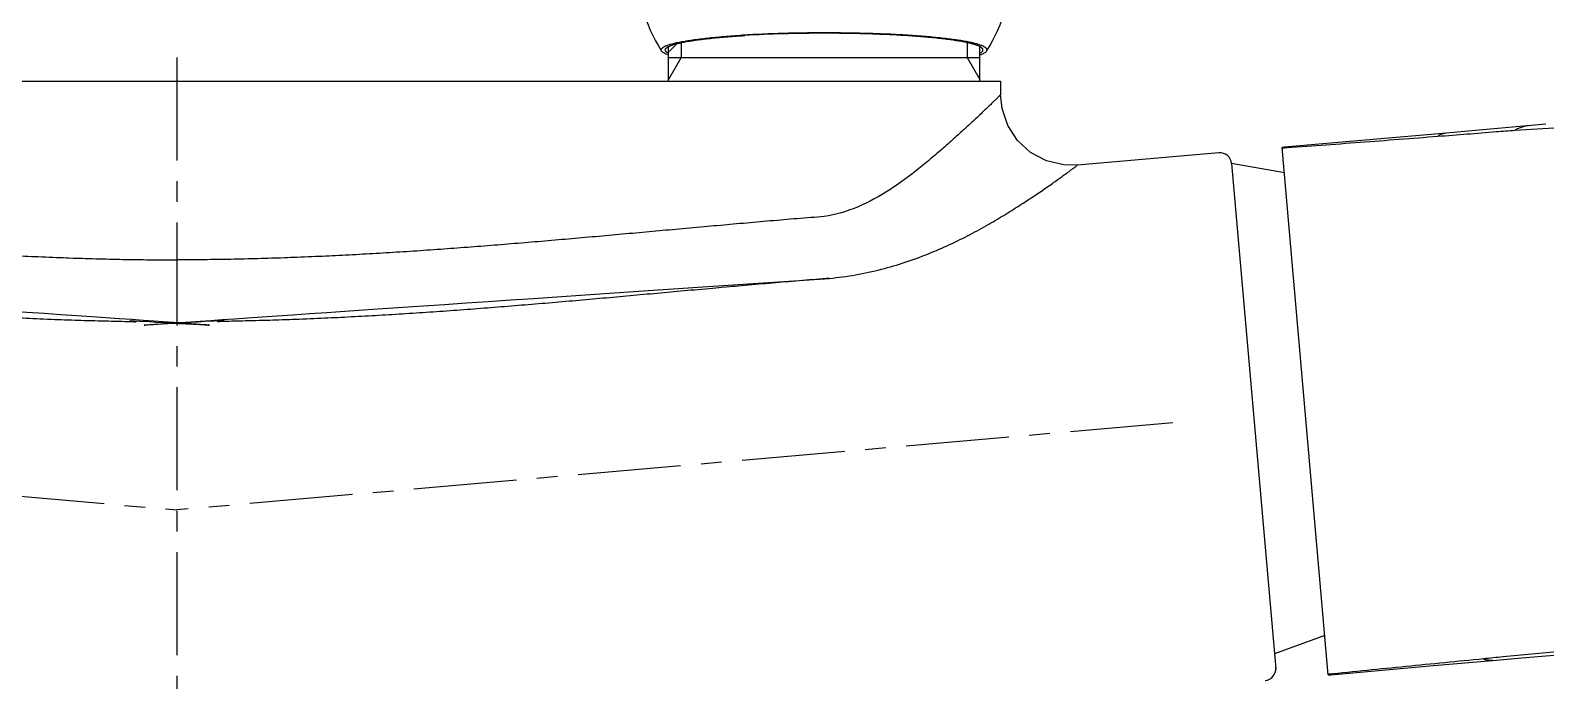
# Model space of a CAD drawing. Extents: x -7342 to 109, y -2615 to 214.
# Drawn here: x -5491.9 to -5363.1, y -2453.1 to -2397.9 of the extents above; entities that cross this region are included whole.
import ezdxf

# ---------------------------------------------------------------- set-up
doc = ezdxf.new("R2010")
doc.units = 0
doc.header["$LTSCALE"] = 7
doc.linetypes.add('CENTER', pattern=[2, 1.25, -0.25, 0.25, -0.25])
doc.layers.get('0').update_dxf_attribs({"color": 2, "linetype": 'CONTINUOUS'})
for name, color, linetype in [('08_ALL_FEATURES', 7, 'CONTINUOUS'), ('CL', 1, 'CENTER'), ('D', 2, 'CONTINUOUS'), ('DWG', 7, 'CONTINUOUS')]:
    doc.layers.add(name, color=color, linetype=linetype)

msp = doc.modelspace()

# ---------------------------------------------------------------- linework, layer by layer
at = {"color": 2, "linetype": 'Continuous'}
msp.add_line((-5437.69, -2399.73), (-5436.97, -2399.01), dxfattribs=at)
at = {"layer": '08_ALL_FEATURES', "color": 7, "linetype": 'Continuous'}
for p, q in [((-5437.69, -2402.19), (-5437.69, -2399.25)), ((-5411.25, -2402.19), (-5411.25, -2399.25)), ((-5549.47, -2402.19), (-5409.47, -2402.19)), ((-5409.47, -2402.19), (-5409.47, -2403.34)), ((-5369.11, -2406.39), (-5371.58, -2406.62)), ((-5363.15, -2405.85), (-5369.11, -2406.39)), ((-5385.34, -2407.81), (-5385.55, -2407.83)), ((-5390.93, -2408.28), (-5402.94, -2409.33)), ((-5367.67, -2451.39), (-5365.17, -2451.17)), ((-5365.17, -2451.17), (-5360.72, -2450.81)), ((-5381.63, -2452.62), (-5381.42, -2452.6))]:
    msp.add_line(p, q, dxfattribs=at)
for points in [[(-5402.94, -2409.32), (-5404.11, -2409.31), (-5405.58, -2408.95), (-5406.92, -2408.25), (-5408.03, -2407.23), (-5408.86, -2405.96), (-5409.34, -2404.53), (-5409.47, -2403.34)], [(-5371.58, -2406.62), (-5381.44, -2407.47), (-5385.34, -2407.81)], [(-5381.42, -2452.6), (-5372.69, -2451.83), (-5367.67, -2451.39)]]:
    msp.add_lwpolyline(points, dxfattribs=at)
for centre, start, end in [((-5390.84, -2409.28), 5, 95.0002), ((-5387.09, -2452.11), 275, 5)]:
    msp.add_arc(centre, 1, start, end, dxfattribs=at)
for points, knots in [([(-5409.47, -2403.34), (-5409.47, -2403.34), (-5409.47, -2403.35), (-5409.48, -2403.35), (-5409.5, -2403.37), (-5409.52, -2403.39), (-5409.56, -2403.43), (-5409.61, -2403.48), (-5409.67, -2403.54), (-5409.74, -2403.61), (-5409.86, -2403.73), (-5410.02, -2403.89), (-5410.25, -2404.11), (-5410.52, -2404.37), (-5410.81, -2404.65), (-5411.15, -2404.97), (-5411.65, -2405.44), (-5412.34, -2406.08), (-5413.24, -2406.9), (-5414.23, -2407.78), (-5415.3, -2408.7), (-5416.82, -2409.96), (-5418.86, -2411.47), (-5421.52, -2412.95), (-5423.48, -2413.54), (-5424.47, -2413.69)], [0, 0, 0, 0, 0.000435, 0.000983, 0.001748, 0.003918, 0.006927, 0.010753, 0.015377, 0.020779, 0.026939, 0.041455, 0.058766, 0.078714, 0.101143, 0.125894, 0.15281, 0.212508, 0.278983, 0.351028, 0.427543, 0.507386, 0.672183, 0.837437, 1, 1, 1, 1]), ([(-5372.31, -2406.9), (-5374.51, -2407.07), (-5378.92, -2407.41), (-5383.34, -2407.74), (-5385.54, -2407.9)], [0, 0, 0, 0, 0.499898, 1, 1, 1, 1]), ([(-5365.77, -2406.39), (-5366.3, -2406.43), (-5368.48, -2406.59), (-5370.66, -2406.78), (-5372.31, -2406.9)], [0, 0, 0, 0, 0.24481, 1, 1, 1, 1]), ([(-5371.58, -2406.62), (-5371.65, -2406.62), (-5371.8, -2406.65), (-5371.98, -2406.7), (-5372.13, -2406.75), (-5372.22, -2406.8), (-5372.29, -2406.84), (-5372.31, -2406.89), (-5372.31, -2406.9)], [0, 0, 0, 0, 0.246437, 0.557509, 0.705973, 0.833903, 0.931878, 1, 1, 1, 1]), ([(-5364.64, -2405.98), (-5364.73, -2405.99), (-5364.93, -2406.03), (-5365.23, -2406.12), (-5365.49, -2406.22), (-5365.67, -2406.31), (-5365.74, -2406.36), (-5365.77, -2406.39)], [0, 0, 0, 0, 0.221077, 0.504254, 0.78418, 0.903452, 1, 1, 1, 1]), ([(-5354.39, -2406.47), (-5354.62, -2406.39), (-5355.01, -2406.3), (-5355.57, -2406.23), (-5356.29, -2406.16), (-5357.32, -2406.11), (-5358.71, -2406.09), (-5360.29, -2406.11), (-5362.66, -2406.2), (-5364.5, -2406.31), (-5365.77, -2406.39)], [0, 0, 0, 0, 0.064001, 0.103858, 0.148739, 0.253439, 0.376055, 0.514585, 0.666702, 1, 1, 1, 1]), ([(-5424.02, -2418.94), (-5422.53, -2418.8), (-5419.66, -2418.29), (-5415.66, -2416.96), (-5412.66, -2415.56), (-5410.51, -2414.37), (-5409.06, -2413.51), (-5407.75, -2412.68), (-5406.57, -2411.91), (-5405.54, -2411.21), (-5404.77, -2410.67), (-5404.25, -2410.29), (-5403.91, -2410.05), (-5403.63, -2409.84), (-5403.39, -2409.66), (-5403.22, -2409.54), (-5403.12, -2409.46), (-5403.06, -2409.41), (-5403.01, -2409.37), (-5402.97, -2409.34), (-5402.96, -2409.33), (-5402.94, -2409.32), (-5402.94, -2409.32)], [0, 0, 0, 0, 0.191222, 0.370794, 0.536942, 0.61377, 0.685569, 0.751856, 0.812175, 0.865739, 0.911637, 0.931422, 0.948944, 0.964085, 0.97673, 0.986762, 0.990761, 0.994063, 0.996653, 0.998515, 0.999636, 1, 1, 1, 1]), ([(-5534.47, -2413.69), (-5525.31, -2414.42), (-5507.03, -2416.28), (-5488.66, -2417.37), (-5479.47, -2417.37)], [0, 0, 0, 0, 0.2500172, 0.5, 0.5000001, 0.5000001, 0.5000001]), ([(-5424.47, -2413.69), (-5433.63, -2414.42), (-5451.91, -2416.28), (-5470.29, -2417.37), (-5479.47, -2417.37)], [0, 0, 0, 0, 0.2500172, 0.5, 0.5000001, 0.5000001, 0.5000001]), ([(-5479.47, -2422.63), (-5488.8, -2422.63), (-5507.33, -2421.55), (-5525.76, -2419.67), (-5534.93, -2418.94)], [0.4999999, 0.4999999, 0.4999999, 0.5, 0.7518076, 1, 1, 1, 1]), ([(-5479.47, -2422.63), (-5470.14, -2422.63), (-5451.62, -2421.55), (-5433.19, -2419.67), (-5424.02, -2418.94)], [0.4999999, 0.4999999, 0.4999999, 0.5, 0.7518076, 1, 1, 1, 1]), ([(-5368.43, -2451.23), (-5367.88, -2451.17), (-5365.7, -2450.96), (-5363.52, -2450.77), (-5361.9, -2450.59)], [0, 0, 0, 0, 0.25342, 1, 1, 1, 1]), ([(-5381.64, -2452.54), (-5379.43, -2452.32), (-5375.03, -2451.88), (-5370.63, -2451.45), (-5368.43, -2451.23)], [0, 0, 0, 0, 0.500102, 1, 1, 1, 1]), ([(-5367.67, -2451.39), (-5367.74, -2451.39), (-5367.89, -2451.39), (-5368.08, -2451.37), (-5368.23, -2451.35), (-5368.33, -2451.32), (-5368.4, -2451.28), (-5368.43, -2451.25), (-5368.43, -2451.23)], [0, 0, 0, 0, 0.248671, 0.559347, 0.707175, 0.834464, 0.932, 1, 1, 1, 1])]:
    msp.add_open_spline(points, degree=3, knots=knots, dxfattribs=at)
at = {"layer": 'CL', "color": 1}
for p, q in [((-5479.47, -2400.19), (-5479.47, -2568.44)), ((-5564.12, -2431.21), (-5479.47, -2438.61)), ((-5394.83, -2431.21), (-5479.47, -2438.61))]:
    msp.add_line(p, q, dxfattribs=at)
at = {"layer": 'D'}
for p, q in [((-5436.62, -2398.93), (-5436.62, -2400.19)), ((-5412.32, -2398.93), (-5412.32, -2400.19)), ((-5436.62, -2400.19), (-5437.69, -2402.05)), ((-5412.32, -2400.19), (-5411.25, -2402.05))]:
    msp.add_line(p, q, dxfattribs=at)
at = {"layer": 'DWG'}
for p, q in [((-5437.69, -2400.19), (-5411.25, -2400.19)), ((-5381.63, -2452.62), (-5385.55, -2407.83)), ((-5385.36, -2409.98), (-5389.85, -2409.19)), ((-5389.85, -2409.19), (-5386.09, -2452.11)), ((-5381.92, -2449.27), (-5386.2, -2450.83))]:
    msp.add_line(p, q, dxfattribs=at)
for centre, start, end in [((-5426.45, -2392.12), 147.5782, 212.4218), ((-5422.5, -2392.12), 327.5782, 32.4218)]:
    msp.add_arc(centre, 14.02, start, end, dxfattribs=at)
for points, knots in [([(-5438.29, -2399.64), (-5438.3, -2399.62), (-5438.31, -2399.59), (-5438.32, -2399.53), (-5438.31, -2399.48), (-5438.28, -2399.43), (-5438.24, -2399.38), (-5438.15, -2399.31), (-5437.99, -2399.22), (-5437.75, -2399.13), (-5437.45, -2399.03), (-5437.09, -2398.94), (-5436.67, -2398.85), (-5436.18, -2398.77), (-5435.43, -2398.65), (-5434.36, -2398.52), (-5432.94, -2398.39), (-5431.93, -2398.32), (-5431.4, -2398.29)], [0, 0, 0, 0, 0.007647, 0.014644, 0.021712, 0.029556, 0.038696, 0.049464, 0.076566, 0.111682, 0.155044, 0.206651, 0.266373, 0.334004, 0.409266, 0.581337, 0.779475, 1, 1, 1, 1]), ([(-5437.97, -2399.54), (-5437.97, -2399.52), (-5437.97, -2399.49), (-5437.94, -2399.44), (-5437.91, -2399.4), (-5437.83, -2399.33), (-5437.7, -2399.25), (-5437.5, -2399.17), (-5437.24, -2399.08), (-5436.93, -2398.99), (-5436.56, -2398.91), (-5435.98, -2398.8), (-5435.12, -2398.67), (-5433.97, -2398.53), (-5432.65, -2398.41), (-5431.71, -2398.35), (-5431.22, -2398.32)], [0, 0, 0, 0, 0.006695, 0.013995, 0.022375, 0.032149, 0.056556, 0.088059, 0.126929, 0.173212, 0.226833, 0.287645, 0.429953, 0.597998, 0.789062, 1, 1, 1, 1]), ([(-5410.66, -2399.64), (-5410.65, -2399.62), (-5410.63, -2399.59), (-5410.63, -2399.54), (-5410.64, -2399.49), (-5410.66, -2399.44), (-5410.7, -2399.39), (-5410.78, -2399.32), (-5410.93, -2399.24), (-5411.15, -2399.14), (-5411.43, -2399.05), (-5411.77, -2398.96), (-5412.17, -2398.87), (-5412.63, -2398.79), (-5413.34, -2398.68), (-5414.35, -2398.55), (-5415.69, -2398.42), (-5417.2, -2398.3), (-5418.84, -2398.21), (-5420.58, -2398.15), (-5422.39, -2398.11), (-5424.24, -2398.09), (-5426.1, -2398.1), (-5428.48, -2398.15), (-5430.25, -2398.22), (-5431.4, -2398.29)], [0, 0, 0, 0, 0.002556, 0.004894, 0.007242, 0.009822, 0.012805, 0.016303, 0.025075, 0.036424, 0.050437, 0.067122, 0.086445, 0.108345, 0.132742, 0.188614, 0.25312, 0.325133, 0.403373, 0.486443, 0.57285, 0.661041, 0.749427, 0.836418, 1, 1, 1, 1]), ([(-5410.97, -2399.54), (-5410.97, -2399.52), (-5410.98, -2399.49), (-5411, -2399.44), (-5411.04, -2399.4), (-5411.11, -2399.33), (-5411.25, -2399.25), (-5411.45, -2399.17), (-5411.71, -2399.08), (-5412.02, -2398.99), (-5412.38, -2398.91), (-5412.97, -2398.8), (-5413.82, -2398.67), (-5414.98, -2398.53), (-5416.3, -2398.41), (-5417.76, -2398.31), (-5419.34, -2398.23), (-5421.59, -2398.15), (-5424.47, -2398.11), (-5427.89, -2398.16), (-5430.14, -2398.25), (-5431.22, -2398.32)], [0, 0, 0, 0, 0.00228, 0.004767, 0.007622, 0.010951, 0.019265, 0.029996, 0.043236, 0.059002, 0.077267, 0.097981, 0.146456, 0.203698, 0.268782, 0.340633, 0.418051, 0.499733, 0.670319, 0.840906, 1, 1, 1, 1]), ([(-5437.69, -2399.97), (-5437.77, -2399.94), (-5437.9, -2399.9), (-5438.07, -2399.81), (-5438.2, -2399.73), (-5438.27, -2399.67), (-5438.29, -2399.64)], [0, 0, 0, 0, 0.338103, 0.615054, 0.833458, 1, 1, 1, 1]), ([(-5437.71, -2399.82), (-5437.75, -2399.8), (-5437.82, -2399.75), (-5437.91, -2399.69), (-5437.96, -2399.62), (-5437.97, -2399.56), (-5437.97, -2399.54)], [0, 0, 0, 0, 0.335645, 0.605399, 0.819763, 1, 1, 1, 1]), ([(-5411.23, -2399.82), (-5411.19, -2399.8), (-5411.12, -2399.75), (-5411.04, -2399.69), (-5410.99, -2399.62), (-5410.97, -2399.56), (-5410.97, -2399.54)], [0, 0, 0, 0, 0.335645, 0.605399, 0.819763, 1, 1, 1, 1]), ([(-5411.23, -2399.96), (-5411.16, -2399.94), (-5411.03, -2399.89), (-5410.87, -2399.81), (-5410.74, -2399.73), (-5410.68, -2399.67), (-5410.66, -2399.64)], [0, 0, 0, 0, 0.337135, 0.613738, 0.832487, 1, 1, 1, 1])]:
    msp.add_open_spline(points, degree=3, knots=knots, dxfattribs=at)

doc.saveas('drawing.dxf')
